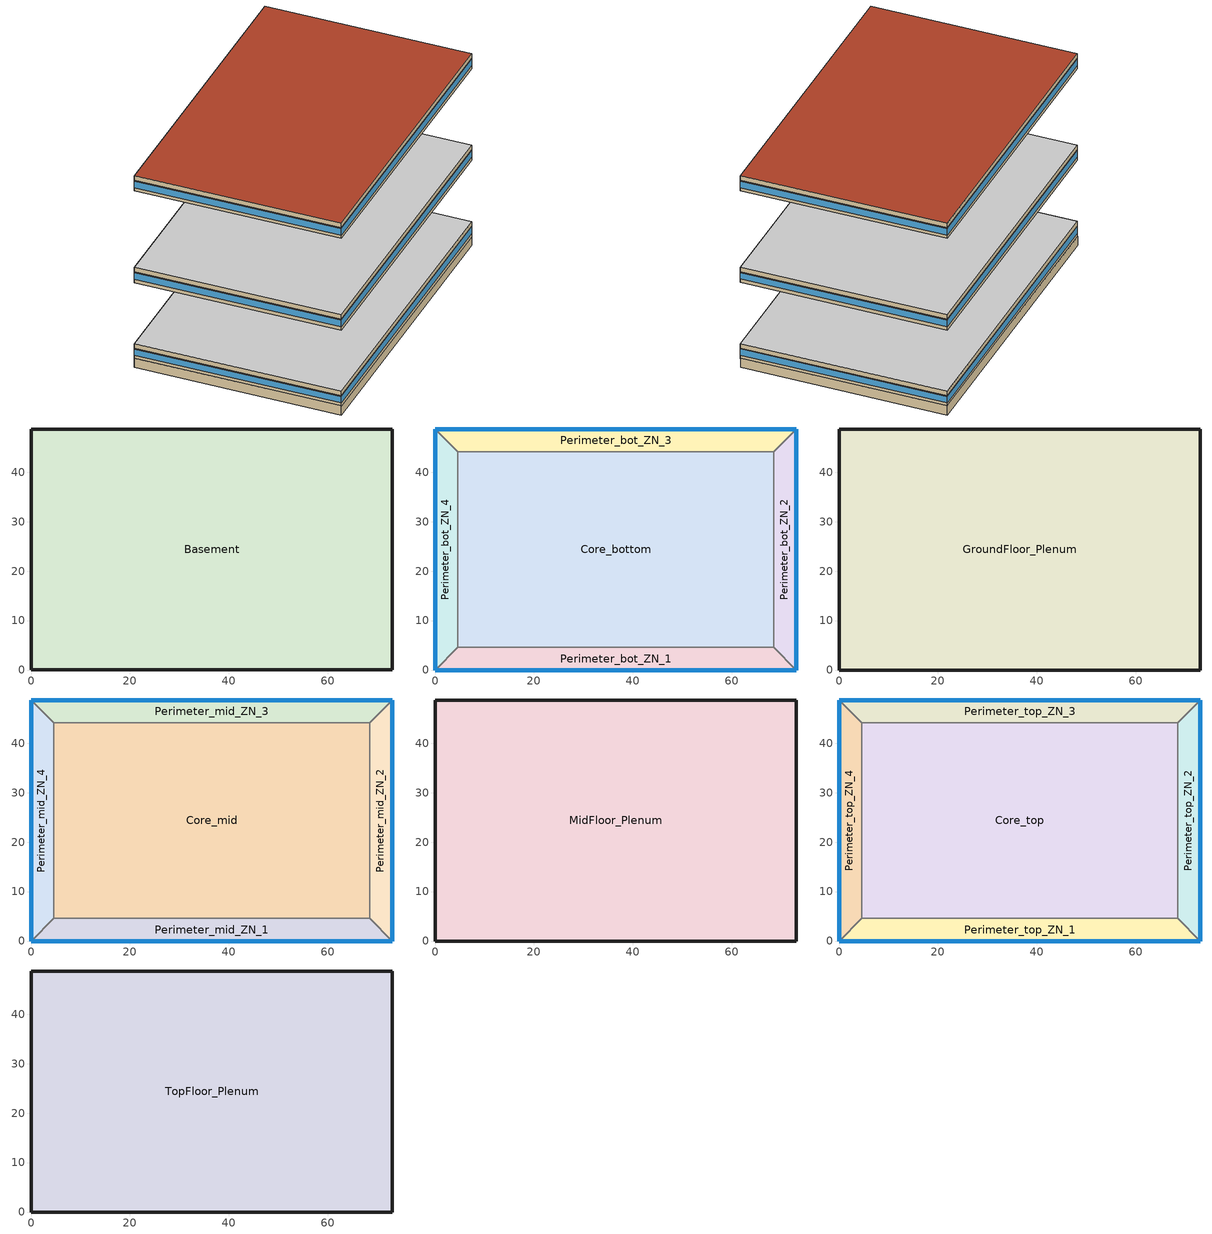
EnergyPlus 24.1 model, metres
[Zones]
Basement
 floor ground (ext-slab): 73.11,48.78 73.11,0.04 0,0.04 0,48.78 z-2.24
 wall ground (Underground Wall Non-res): 73.11,0.04 73.11,48.78 0,48.78 0,0.04 73.11,0.04 z-2.24:0.2
Core_bottom
 floor to Basement (INT-FLOOR-TOPSIDE): 68.53,44.16 68.53,4.57 4.57,4.57 4.57,44.16 z0
 wall to Perimeter_bot_ZN_2 (int-walls): 68.53,4.57 68.53,44.16 z0:2.74
 wall to Perimeter_bot_ZN_3 (int-walls): 68.53,44.16 4.57,44.16 z0:2.74
 wall to Perimeter_bot_ZN_1 (int-walls): 4.57,4.57 68.53,4.57 z0:2.74
 wall to Perimeter_bot_ZN_4 (int-walls): 4.57,44.16 4.57,4.57 z0:2.74
Perimeter_bot_ZN_1
 floor to Basement (INT-FLOOR-TOPSIDE): 68.53,4.57 73.11,0 0,0 4.57,4.57 z0
 wall outside (Spandrel panel Ext Wall): 0,0 73.11,0 z0:2.74
 wall to Perimeter_bot_ZN_2 (int-walls): 73.11,0 68.53,4.57 z0:2.74
 wall to Perimeter_bot_ZN_4 (int-walls): 4.57,4.57 0,0 z0:2.74
 window (Window Non-res Fixed): 0,0 73.11,0 z0.9:2.55
Perimeter_bot_ZN_2
 floor to Basement (INT-FLOOR-TOPSIDE): 73.11,48.74 73.11,0 68.53,4.57 68.53,44.16 z0
 wall outside (Spandrel panel Ext Wall): 73.11,0 73.11,48.74 z0:2.74
 wall to Perimeter_bot_ZN_3 (int-walls): 73.11,48.74 68.53,44.16 z0:2.74
 window (Window Non-res Fixed): 73.11,0 73.11,48.74 z0.9:2.55
Perimeter_bot_ZN_3
 floor to Basement (INT-FLOOR-TOPSIDE): 73.11,48.74 68.53,44.16 4.57,44.16 0,48.74 z0
 wall outside (Spandrel panel Ext Wall): 73.11,48.74 0,48.74 z0:2.74
 wall to Perimeter_bot_ZN_4 (int-walls): 0,48.74 4.57,44.16 z0:2.74
 window (Window Non-res Fixed): 73.11,48.74 0,48.74 z0.9:2.55
Perimeter_bot_ZN_4
 floor to Basement (INT-FLOOR-TOPSIDE): 0,48.74 4.57,44.16 4.57,4.57 0,0 z0
 wall outside (Spandrel panel Ext Wall): 0,48.74 0,0 z0:2.74
 window (Window Non-res Fixed): 0,48.74 0,0 z0.9:2.55
GroundFloor_Plenum
 floor to Perimeter_bot_ZN_1 (DropCeiling): 68.53,4.57 73.11,0 0,0 4.57,4.57 z2.74
 floor to Perimeter_bot_ZN_2 (DropCeiling): 73.11,48.74 73.11,0 68.53,4.57 68.53,44.16 z2.74
 floor to Perimeter_bot_ZN_3 (DropCeiling): 73.11,48.74 68.53,44.16 4.57,44.16 0,48.74 z2.74
 floor to Perimeter_bot_ZN_4 (DropCeiling): 0,48.74 4.57,44.16 4.57,4.57 0,0 z2.74
 floor to Core_bottom (DropCeiling): 68.53,44.16 68.53,4.57 4.57,4.57 4.57,44.16 z2.74
 wall outside (Spandrel panel Ext Wall): 73.11,0 73.11,48.74 0,48.74 0,0 73.11,0 z2.74:3.96
 ceiling adiabatic (INT-FLOOR-UNDERSIDE): 73.11,0 73.11,48.74 0,48.74 0,0 z3.96
Core_mid
 floor adiabatic (INT-FLOOR-TOPSIDE): 68.53,44.16 68.53,4.57 4.57,4.57 4.57,44.16 z19.82
 wall to Perimeter_mid_ZN_2 (int-walls): 68.53,4.57 68.53,44.16 z19.82:22.56
 wall to Perimeter_mid_ZN_3 (int-walls): 68.53,44.16 4.57,44.16 z19.82:22.56
 wall to Perimeter_mid_ZN_1 (int-walls): 4.57,4.57 68.53,4.57 z19.82:22.56
 wall to Perimeter_mid_ZN_4 (int-walls): 4.57,44.16 4.57,4.57 z19.82:22.56
Perimeter_mid_ZN_1
 floor adiabatic (INT-FLOOR-TOPSIDE): 68.53,4.57 73.11,0 0,0 4.57,4.57 z19.82
 wall outside (Spandrel panel Ext Wall): 0,0 73.11,0 z19.82:22.56
 wall to Perimeter_mid_ZN_2 (int-walls): 73.11,0 68.53,4.57 z19.82:22.56
 wall to Perimeter_mid_ZN_4 (int-walls): 4.57,4.57 0,0 z19.82:22.56
 window (Window Non-res Fixed): 0,0 73.11,0 z20.72:22.36
Perimeter_mid_ZN_2
 floor adiabatic (INT-FLOOR-TOPSIDE): 73.11,48.74 73.11,0 68.53,4.57 68.53,44.16 z19.82
 wall outside (Spandrel panel Ext Wall): 73.11,0 73.11,48.74 z19.82:22.56
 wall to Perimeter_mid_ZN_3 (int-walls): 73.11,48.74 68.53,44.16 z19.82:22.56
 window (Window Non-res Fixed): 73.11,0 73.11,48.74 z20.72:22.36
Perimeter_mid_ZN_3
 floor adiabatic (INT-FLOOR-TOPSIDE): 73.11,48.74 68.53,44.16 4.57,44.16 0,48.74 z19.82
 wall outside (Spandrel panel Ext Wall): 73.11,48.74 0,48.74 z19.82:22.56
 wall to Perimeter_mid_ZN_4 (int-walls): 0,48.74 4.57,44.16 z19.82:22.56
 window (Window Non-res Fixed): 73.11,48.74 0,48.74 z20.72:22.33
Perimeter_mid_ZN_4
 floor adiabatic (INT-FLOOR-TOPSIDE): 0,48.74 4.57,44.16 4.57,4.57 0,0 z19.82
 wall outside (Spandrel panel Ext Wall): 0,48.74 0,0 z19.82:22.56
 window (Window Non-res Fixed): 0,48.74 0,0 z20.72:22.36
MidFloor_Plenum
 floor to Perimeter_mid_ZN_1 (DropCeiling): 68.53,4.57 73.11,0 0,0 4.57,4.57 z22.56
 floor to Perimeter_mid_ZN_2 (DropCeiling): 73.11,48.74 73.11,0 68.53,4.57 68.53,44.16 z22.56
 floor to Perimeter_mid_ZN_3 (DropCeiling): 73.11,48.74 68.53,44.16 4.57,44.16 0,48.74 z22.56
 floor to Perimeter_mid_ZN_4 (DropCeiling): 0,48.74 4.57,44.16 4.57,4.57 0,0 z22.56
 floor to Core_mid (DropCeiling): 68.53,44.16 68.53,4.57 4.57,4.57 4.57,44.16 z22.56
 wall outside (Spandrel panel Ext Wall): 73.11,0 73.11,48.74 0,48.74 0,0 73.11,0 z22.56:23.78
 ceiling adiabatic (INT-FLOOR-UNDERSIDE): 73.11,0 73.11,48.74 0,48.74 0,0 z23.78
Core_top
 floor adiabatic (INT-FLOOR-TOPSIDE): 68.53,44.16 68.53,4.57 4.57,4.57 4.57,44.16 z43.6
 wall to Perimeter_top_ZN_2 (int-walls): 68.53,4.57 68.53,44.16 z43.6:46.34
 wall to Perimeter_top_ZN_3 (int-walls): 68.53,44.16 4.57,44.16 z43.6:46.34
 wall to Perimeter_top_ZN_1 (int-walls): 4.57,4.57 68.53,4.57 z43.6:46.34
 wall to Perimeter_top_ZN_4 (int-walls): 4.57,44.16 4.57,4.57 z43.6:46.34
Perimeter_top_ZN_1
 floor adiabatic (INT-FLOOR-TOPSIDE): 68.53,4.57 73.11,0 0,0 4.57,4.57 z43.6
 wall outside (Spandrel panel Ext Wall): 0,0 73.11,0 z43.6:46.34
 wall to Perimeter_top_ZN_2 (int-walls): 73.11,0 68.53,4.57 z43.6:46.34
 wall to Perimeter_top_ZN_4 (int-walls): 4.57,4.57 0,0 z43.6:46.34
 window (Window Non-res Fixed): 0,0 73.11,0 z44.46:46.11
Perimeter_top_ZN_2
 floor adiabatic (INT-FLOOR-TOPSIDE): 73.11,48.74 73.11,0 68.53,4.57 68.53,44.16 z43.6
 wall outside (Spandrel panel Ext Wall): 73.11,0 73.11,48.74 z43.6:46.34
 wall to Perimeter_top_ZN_3 (int-walls): 73.11,48.74 68.53,44.16 z43.6:46.34
 window (Window Non-res Fixed): 73.11,0 73.11,48.74 z44.46:46.11
Perimeter_top_ZN_3
 floor adiabatic (INT-FLOOR-TOPSIDE): 73.11,48.74 68.53,44.16 4.57,44.16 0,48.74 z43.6
 wall outside (Spandrel panel Ext Wall): 73.11,48.74 0,48.74 z43.6:46.34
 wall to Perimeter_top_ZN_4 (int-walls): 0,48.74 4.57,44.16 z43.6:46.34
 window (Window Non-res Fixed): 73.11,48.74 0,48.74 z44.46:46.11
Perimeter_top_ZN_4
 floor adiabatic (INT-FLOOR-TOPSIDE): 0,48.74 4.57,44.16 4.57,4.57 0,0 z43.6
 wall outside (Spandrel panel Ext Wall): 0,48.74 0,0 z43.6:46.34
 window (Window Non-res Fixed): 0,48.74 0,0 z44.46:46.11
TopFloor_Plenum
 floor to Perimeter_top_ZN_1 (DropCeiling): 68.53,4.57 73.11,0 0,0 4.57,4.57 z46.34
 floor to Perimeter_top_ZN_2 (DropCeiling): 73.11,48.74 73.11,0 68.53,4.57 68.53,44.16 z46.34
 floor to Perimeter_top_ZN_3 (DropCeiling): 73.11,48.74 68.53,44.16 4.57,44.16 0,48.74 z46.34
 floor to Perimeter_top_ZN_4 (DropCeiling): 0,48.74 4.57,44.16 4.57,4.57 0,0 z46.34
 floor to Core_top (DropCeiling): 68.53,44.16 68.53,4.57 4.57,4.57 4.57,44.16 z46.34
 wall outside (Spandrel panel Ext Wall): 73.11,0 73.11,48.74 0,48.74 0,0 73.11,0 z46.34:47.56
 roof outside (IEAD Non-res Roof): 73.11,0 73.11,48.74 0,48.74 0,0 z47.56
[Building]
Ref Bldg Large Office Pre1980_v1.3_5.0: North Axis {deg}=0; Terrain=City; Loads Convergence Tolerance Value {W}=0.04; Temperature Convergence Tolerance Value {deltaC}=0.2; Solar Distribution=FullInteriorAndExterior; Maximum Number of Warmup Days=25; Minimum Number of Warmup Days=6
[Site:Location]
USA IL-CHICAGO-OHARE: Latitude {deg}=41.77; Longitude {deg}=-87.75; Time Zone {hr}=-6; Elevation {m}=190
[SizingPeriod:DesignDay] Day of Month=21; Dry-Bulb Temperature Range Modifier Type=DefaultMultipliers; Humidity Condition Type=Wetbulb; Barometric Pressure {Pa}=99063; Rain Indicator=No; Snow Indicator=No; Daylight Saving Time Indicator=No; Solar Model Indicator=ASHRAEClearSky; Begin Environment Reset Mode=FullResetAtBeginEnvironment
Name | Month | Day Type | Maximum Dry-Bulb Temperature {C} | Daily Dry-Bulb Temperature Range {deltaC} | Wetbulb or DewPoint at Maximum Dry-Bulb {C} | Wind Speed {m/s} | Wind Direction {deg} | Sky Clearness
CHICAGO Ann Clg .4% Condns WB=>MDB | 7 | SummerDesignDay | 31.2 | 10.7 | 25.5 | 5.3 | 230 | 1
CHICAGO Ann Htg 99.6% Condns DB | 1 | WinterDesignDay | -20.6 | 0 | -20.6 | 4.9 | 270 | 0
[Site:GroundTemperature:BuildingSurface]
15, 15, 15, 15, 15, 15, 15, 15, 15, 15, 15, 15
[Material] Thermal Absorptance=0.9
Name | Roughness | Thickness {m} | Conductivity {W/m-K} | Density {kg/m3} | Specific Heat {J/kg-K} | Solar Absorptance | Visible Absorptance
1/2IN Gypsum | Smooth | 0.0127 | 0.16 | 784.9 | 830 | 0.92 | 0.92
8IN CONCRETE HW | Rough | 0.3032 | 1.311 | 2240 | 836.8 | 0.7 | 0.7
HW CONCRETE; MAT-CC05 4 HW CONCRETE | Rough | 0.1016 | 1.311 | 2240 | 836.8 | 0.7 | 0.7
IEAD NonRes Roof Insulation | MediumRough | 0.1 | 0.049 | 265 | 836.8 | 0.7 | 0.7
Metal Decking | MediumSmooth | 0.0015 | 45.006 | 7680 | 418.4 | 0.7 | 0.3
Roof Membrane | VeryRough | 0.0095 | 0.16 | 1121.29 | 1460 | 0.7 | 0.7
Std AC02 | MediumSmooth | 0.0127 | 0.057 | 288 | 1339 | 0.7 | 0.2
Std Wood 6inch | MediumSmooth | 0.15 | 0.12 | 540 | 1210 | 0.7 | 0.7
Steel Frame NonRes Wall Insulation | MediumRough | 0.0895622 | 0.049 | 265 | 836.8 | 0.7 | 0.7
Metal Siding | Smooth | 0.0015 | 44.96 | 7688.86 | 410 | 0.2 | 0.2
[Material:NoMass]
CP02 CARPET PAD: Roughness=VeryRough; Thermal Resistance {m2-K/W}=0.2165; Thermal Absorptance=0.9; Solar Absorptance=0.7; Visible Absorptance=0.8
[WindowMaterial:SimpleGlazingSystem]
NonRes Fixed Assembly Window: U-Factor {W/m2-K}=1.7; Solar Heat Gain Coefficient=0.5
[Construction]
DropCeiling: Std AC02
ext-slab: HW CONCRETE, CP02 CARPET PAD
IEAD Non-res Roof: Roof Membrane, IEAD NonRes Roof Insulation, Metal Decking
INT-FLOOR-UNDERSIDE: CP02 CARPET PAD, MAT-CC05 4 HW CONCRETE
int-walls: 1/2IN Gypsum, 1/2IN Gypsum
InteriorFurnishings: Std Wood 6inch
Spandrel panel Ext Wall: Metal Siding, Steel Frame NonRes Wall Insulation, 1/2IN Gypsum
Underground Wall Non-res: 8IN CONCRETE HW
Window Non-res Fixed: NonRes Fixed Assembly Window
INT-FLOOR-TOPSIDE: MAT-CC05 4 HW CONCRETE, CP02 CARPET PAD
[Space]
Name | Zone
Basement Space | Basement
Core_bottom Space | Core_bottom
Core_mid Space | Core_mid
Core_top Space | Core_top
GroundFloor_Plenum Space | GroundFloor_Plenum
MidFloor_Plenum Space | MidFloor_Plenum
Perimeter_bot_ZN_1 Space | Perimeter_bot_ZN_1
Perimeter_bot_ZN_2 Space | Perimeter_bot_ZN_2
Perimeter_bot_ZN_3 Space | Perimeter_bot_ZN_3
Perimeter_bot_ZN_4 Space | Perimeter_bot_ZN_4
Perimeter_mid_ZN_1 Space | Perimeter_mid_ZN_1
Perimeter_mid_ZN_2 Space | Perimeter_mid_ZN_2
Perimeter_mid_ZN_3 Space | Perimeter_mid_ZN_3
Perimeter_mid_ZN_4 Space | Perimeter_mid_ZN_4
Perimeter_top_ZN_1 Space | Perimeter_top_ZN_1
Perimeter_top_ZN_2 Space | Perimeter_top_ZN_2
Perimeter_top_ZN_3 Space | Perimeter_top_ZN_3
Perimeter_top_ZN_4 Space | Perimeter_top_ZN_4
TopFloor_Plenum Space | TopFloor_Plenum
[Zone]
Name | Multiplier | Part of Total Floor Area
Basement; Core_bottom; Core_top; Perimeter_bot_ZN_1; Perimeter_bot_ZN_2; Perimeter_bot_ZN_3; Perimeter_bot_ZN_4; Perimeter_top_ZN_1; Perimeter_top_ZN_2; Perimeter_top_ZN_3; Perimeter_top_ZN_4 | 1 | Yes
Core_mid; Perimeter_mid_ZN_1; Perimeter_mid_ZN_2; Perimeter_mid_ZN_3; Perimeter_mid_ZN_4 | 10 | Yes
GroundFloor_Plenum; TopFloor_Plenum | 1 | No
MidFloor_Plenum | 10 | No
[InternalMass] Construction=InteriorFurnishings
Name | Zone or ZoneList | Space or SpaceList | Surface Area {m2}
Basement Internal Mass | Basement | Basement Space | 7126.212
Core_bottom Internal Mass | Core_bottom | Core_bottom Space | 5064.65
Core_mid Internal Mass | Core_mid | Core_mid Space | 5064.65
Core_top Internal Mass | Core_top | Core_top Space | 5064.65
Perimeter_bot_ZN_1 Internal Mass | Perimeter_bot_ZN_1 | Perimeter_bot_ZN_1 Space | 626.8394
Perimeter_bot_ZN_2 Internal Mass | Perimeter_bot_ZN_2 | Perimeter_bot_ZN_2 Space | 403.9503
Perimeter_bot_ZN_3 Internal Mass | Perimeter_bot_ZN_3 | Perimeter_bot_ZN_3 Space | 626.8257
Perimeter_bot_ZN_4 Internal Mass | Perimeter_bot_ZN_4 | Perimeter_bot_ZN_4 Space | 403.9503
Perimeter_mid_ZN_1 Internal Mass | Perimeter_mid_ZN_1 | Perimeter_mid_ZN_1 Space | 626.8394
Perimeter_mid_ZN_2 Internal Mass | Perimeter_mid_ZN_2 | Perimeter_mid_ZN_2 Space | 403.9503
Perimeter_mid_ZN_3 Internal Mass | Perimeter_mid_ZN_3 | Perimeter_mid_ZN_3 Space | 626.8257
Perimeter_mid_ZN_4 Internal Mass | Perimeter_mid_ZN_4 | Perimeter_mid_ZN_4 Space | 403.9503
Perimeter_top_ZN_1 Internal Mass | Perimeter_top_ZN_1 | Perimeter_top_ZN_1 Space | 626.8394
Perimeter_top_ZN_2 Internal Mass | Perimeter_top_ZN_2 | Perimeter_top_ZN_2 Space | 403.9503
Perimeter_top_ZN_3 Internal Mass | Perimeter_top_ZN_3 | Perimeter_top_ZN_3 Space | 626.8257
Perimeter_top_ZN_4 Internal Mass | Perimeter_top_ZN_4 | Perimeter_top_ZN_4 Space | 403.9503
[People] Number of People Schedule=BLDG_OCC_SCH; Number of People Calculation Method=Area/Person; Fraction Radiant=0.3; Activity Level Schedule=ACTIVITY_SCH; Enable ASHRAE 55 Comfort Warnings=No; Mean Radiant Temperature Calculation Type=EnclosureAveraged; Work Efficiency Schedule=WORK_EFF_SCH; Clothing Insulation Schedule=CLOTHING_SCH; Air Velocity Schedule=AIR_VELO_SCH; Thermal Comfort Model 1 Type=FANGER
Name | Zone or ZoneList or Space or SpaceList | Floor Area per Person {m2/person}
Basement People | Basement Space | 37.16
Core_bottom People | Core_bottom Space | 18.58
Core_mid People | Core_mid Space | 18.58
Core_top People | Core_top Space | 18.58
Perimeter_bot_ZN_1 People | Perimeter_bot_ZN_1 Space | 18.58
Perimeter_bot_ZN_2 People | Perimeter_bot_ZN_2 Space | 18.58
Perimeter_bot_ZN_3 People | Perimeter_bot_ZN_3 Space | 18.58
Perimeter_bot_ZN_4 People | Perimeter_bot_ZN_4 Space | 18.58
Perimeter_mid_ZN_1 People | Perimeter_mid_ZN_1 Space | 18.58
Perimeter_mid_ZN_2 People | Perimeter_mid_ZN_2 Space | 18.58
Perimeter_mid_ZN_3 People | Perimeter_mid_ZN_3 Space | 18.58
Perimeter_mid_ZN_4 People | Perimeter_mid_ZN_4 Space | 18.58
Perimeter_top_ZN_1 People | Perimeter_top_ZN_1 Space | 18.58
Perimeter_top_ZN_2 People | Perimeter_top_ZN_2 Space | 18.58
Perimeter_top_ZN_3 People | Perimeter_top_ZN_3 Space | 18.58
Perimeter_top_ZN_4 People | Perimeter_top_ZN_4 Space | 18.58
[Lights] Schedule=BLDG_LIGHT_SCH; Design Level Calculation Method=Watts/Area; Watts per Floor Area {W/m2}=16.14; Return Air Fraction=0; Fraction Radiant=0.7; Fraction Visible=0.2; Fraction Replaceable=1; Return Air Fraction Calculated from Plenum Temperature=No
Name | Zone or ZoneList or Space or SpaceList
Basement_Lights | Basement Space
Core_bottom_Lights | Core_bottom Space
Core_mid_Lights | Core_mid Space
Core_top_Lights | Core_top Space
Perimeter_bot_ZN_1_Lights | Perimeter_bot_ZN_1 Space
Perimeter_bot_ZN_2_Lights | Perimeter_bot_ZN_2 Space
Perimeter_bot_ZN_3_Lights | Perimeter_bot_ZN_3 Space
Perimeter_bot_ZN_4_Lights | Perimeter_bot_ZN_4 Space
Perimeter_mid_ZN_1_Lights | Perimeter_mid_ZN_1 Space
Perimeter_mid_ZN_2_Lights | Perimeter_mid_ZN_2 Space
Perimeter_mid_ZN_3_Lights | Perimeter_mid_ZN_3 Space
Perimeter_mid_ZN_4_Lights | Perimeter_mid_ZN_4 Space
Perimeter_top_ZN_1_Lights | Perimeter_top_ZN_1 Space
Perimeter_top_ZN_2_Lights | Perimeter_top_ZN_2 Space
Perimeter_top_ZN_3_Lights | Perimeter_top_ZN_3 Space
Perimeter_top_ZN_4_Lights | Perimeter_top_ZN_4 Space
[ElectricEquipment] Schedule=BLDG_EQUIP_SCH; Design Level Calculation Method=Watts/Area; Watts per Floor Area {W/m2}=10.76; Fraction Latent=0; Fraction Radiant=0.5; Fraction Lost=0
Name | Zone or ZoneList or Space or SpaceList
Basement_PlugMisc_Equip | Basement Space
Core_bottom_PlugMisc_Equip | Core_bottom Space
Core_mid_PlugMisc_Equip | Core_mid Space
Core_top_PlugMisc_Equip | Core_top Space
Perimeter_bot_ZN_1_PlugMisc_Equip | Perimeter_bot_ZN_1 Space
Perimeter_bot_ZN_2_PlugMisc_Equip | Perimeter_bot_ZN_2 Space
Perimeter_bot_ZN_3_PlugMisc_Equip | Perimeter_bot_ZN_3 Space
Perimeter_bot_ZN_4_PlugMisc_Equip | Perimeter_bot_ZN_4 Space
Perimeter_mid_ZN_1_PlugMisc_Equip | Perimeter_mid_ZN_1 Space
Perimeter_mid_ZN_2_PlugMisc_Equip | Perimeter_mid_ZN_2 Space
Perimeter_mid_ZN_3_PlugMisc_Equip | Perimeter_mid_ZN_3 Space
Perimeter_mid_ZN_4_PlugMisc_Equip | Perimeter_mid_ZN_4 Space
Perimeter_top_ZN_1_PlugMisc_Equip | Perimeter_top_ZN_1 Space
Perimeter_top_ZN_2_PlugMisc_Equip | Perimeter_top_ZN_2 Space
Perimeter_top_ZN_3_PlugMisc_Equip | Perimeter_top_ZN_3 Space
Perimeter_top_ZN_4_PlugMisc_Equip | Perimeter_top_ZN_4 Space
[ZoneInfiltration:DesignFlowRate] Schedule=INFIL_QUARTER_ON_SCH; Design Flow Rate Calculation Method=AirChanges/Hour; Air Changes per Hour {1/hr}=0.5; Constant Term Coefficient=1; Temperature Term Coefficient=0; Velocity Term Coefficient=0; Velocity Squared Term Coefficient=0
Name | Zone or ZoneList or Space or SpaceList
GroundFloor_Plenum_Infiltration | GroundFloor_Plenum Space
MidFloor_Plenum_Infiltration | MidFloor_Plenum Space
Perimeter_bot_ZN_1_Infiltration | Perimeter_bot_ZN_1 Space
Perimeter_bot_ZN_2_Infiltration | Perimeter_bot_ZN_2 Space
Perimeter_bot_ZN_3_Infiltration | Perimeter_bot_ZN_3 Space
Perimeter_bot_ZN_4_Infiltration | Perimeter_bot_ZN_4 Space
Perimeter_mid_ZN_1_Infiltration | Perimeter_mid_ZN_1 Space
Perimeter_mid_ZN_2_Infiltration | Perimeter_mid_ZN_2 Space
Perimeter_mid_ZN_3_Infiltration | Perimeter_mid_ZN_3 Space
Perimeter_mid_ZN_4_Infiltration | Perimeter_mid_ZN_4 Space
Perimeter_top_ZN_1_Infiltration | Perimeter_top_ZN_1 Space
Perimeter_top_ZN_2_Infiltration | Perimeter_top_ZN_2 Space
Perimeter_top_ZN_3_Infiltration | Perimeter_top_ZN_3 Space
Perimeter_top_ZN_4_Infiltration | Perimeter_top_ZN_4 Space
TopFloor_Plenum_Infiltration | TopFloor_Plenum Space
[Exterior:Lights]
Exterior Facade Lighting: Schedule=ALWAYS_ON; Design Level {W}=61595; Control Option=AstronomicalClock
[Exterior:FuelEquipment]
Elevators: Fuel Use Type=Electricity; Schedule=BLDG_ELEVATORS; Design Level {W}=244444
[DesignSpecification:OutdoorAir] Outdoor Air Method=Sum; Outdoor Air Flow per Person {m3/s-person}=0.0125; Outdoor Air Flow per Zone Floor Area {m3/s-m2}=0; Outdoor Air Flow per Zone {m3/s}=0; Outdoor Air Flow Air Changes per Hour {1/hr}=0
SZ DSOA Basement; SZ DSOA Core_bottom; SZ DSOA Core_mid; SZ DSOA Core_top; SZ DSOA Perimeter_bot_ZN_1; SZ DSOA Perimeter_bot_ZN_2; SZ DSOA Perimeter_bot_ZN_3; SZ DSOA Perimeter_bot_ZN_4; SZ DSOA Perimeter_mid_ZN_1; SZ DSOA Perimeter_mid_ZN_2; SZ DSOA Perimeter_mid_ZN_3; SZ DSOA Perimeter_mid_ZN_4; SZ DSOA Perimeter_top_ZN_1; SZ DSOA Perimeter_top_ZN_2; SZ DSOA Perimeter_top_ZN_3; SZ DSOA Perimeter_top_ZN_4
[DesignSpecification:OutdoorAir:SpaceList]
Name | Space 1 | Space 1 Design Specification Outdoor Air Object
Basement DSOA Space List | Basement Space | SZ DSOA Basement
Core_bottom DSOA Space List | Core_bottom Space | SZ DSOA Core_bottom
Core_mid DSOA Space List | Core_mid Space | SZ DSOA Core_mid
Core_top DSOA Space List | Core_top Space | SZ DSOA Core_top
Perimeter_bot_ZN_1 DSOA Space List | Perimeter_bot_ZN_1 Space | SZ DSOA Perimeter_bot_ZN_1
Perimeter_bot_ZN_2 DSOA Space List | Perimeter_bot_ZN_2 Space | SZ DSOA Perimeter_bot_ZN_2
Perimeter_bot_ZN_3 DSOA Space List | Perimeter_bot_ZN_3 Space | SZ DSOA Perimeter_bot_ZN_3
Perimeter_bot_ZN_4 DSOA Space List | Perimeter_bot_ZN_4 Space | SZ DSOA Perimeter_bot_ZN_4
Perimeter_mid_ZN_1 DSOA Space List | Perimeter_mid_ZN_1 Space | SZ DSOA Perimeter_mid_ZN_1
Perimeter_mid_ZN_2 DSOA Space List | Perimeter_mid_ZN_2 Space | SZ DSOA Perimeter_mid_ZN_2
Perimeter_mid_ZN_3 DSOA Space List | Perimeter_mid_ZN_3 Space | SZ DSOA Perimeter_mid_ZN_3
Perimeter_mid_ZN_4 DSOA Space List | Perimeter_mid_ZN_4 Space | SZ DSOA Perimeter_mid_ZN_4
Perimeter_top_ZN_1 DSOA Space List | Perimeter_top_ZN_1 Space | SZ DSOA Perimeter_top_ZN_1
Perimeter_top_ZN_2 DSOA Space List | Perimeter_top_ZN_2 Space | SZ DSOA Perimeter_top_ZN_2
Perimeter_top_ZN_3 DSOA Space List | Perimeter_top_ZN_3 Space | SZ DSOA Perimeter_top_ZN_3
Perimeter_top_ZN_4 DSOA Space List | Perimeter_top_ZN_4 Space | SZ DSOA Perimeter_top_ZN_4
[Sizing:Zone] Zone Cooling Design Supply Air Temperature Input Method=SupplyAirTemperature; Zone Cooling Design Supply Air Temperature {C}=12.8; Zone Cooling Design Supply Air Temperature Difference {deltaC}=11.11; Zone Heating Design Supply Air Temperature Input Method=SupplyAirTemperature; Zone Heating Design Supply Air Temperature {C}=50; Zone Heating Design Supply Air Temperature Difference {deltaC}=11.11; Zone Cooling Design Supply Air Humidity Ratio {kgWater/kgDryAir}=0.0085; Zone Heating Design Supply Air Humidity Ratio {kgWater/kgDryAir}=0.008; Cooling Design Air Flow Method=DesignDay; Cooling Design Air Flow Rate {m3/s}=0; Cooling Minimum Air Flow per Zone Floor Area {m3/s-m2}=0.000762; Cooling Minimum Air Flow {m3/s}=0; Cooling Minimum Air Flow Fraction=0; Heating Design Air Flow Method=DesignDay; Heating Design Air Flow Rate {m3/s}=0; Heating Maximum Air Flow per Zone Floor Area {m3/s-m2}=0.002032; Heating Maximum Air Flow {m3/s}=0.141576; Heating Maximum Air Flow Fraction=0.3; Account for Dedicated Outdoor Air System=No; Zone Load Sizing Method=Sensible Load Only No Latent Load; Zone Latent Cooling Design Supply Air Humidity Ratio Input Method=HumidityRatioDifference; Zone Cooling Design Supply Air Humidity Ratio Difference {kgWater/kgDryAir}=0.005; Zone Latent Heating Design Supply Air Humidity Ratio Input Method=HumidityRatioDifference; Zone Humidification Design Supply Air Humidity Ratio Difference {kgWater/kgDryAir}=0.005
Name | Design Specification Outdoor Air Object
Basement | Basement DSOA Space List
Core_bottom | Core_bottom DSOA Space List
Core_mid | Core_mid DSOA Space List
Core_top | Core_top DSOA Space List
Perimeter_bot_ZN_1 | Perimeter_bot_ZN_1 DSOA Space List
Perimeter_bot_ZN_2 | Perimeter_bot_ZN_2 DSOA Space List
Perimeter_bot_ZN_3 | Perimeter_bot_ZN_3 DSOA Space List
Perimeter_bot_ZN_4 | Perimeter_bot_ZN_4 DSOA Space List
Perimeter_mid_ZN_1 | Perimeter_mid_ZN_1 DSOA Space List
Perimeter_mid_ZN_2 | Perimeter_mid_ZN_2 DSOA Space List
Perimeter_mid_ZN_3 | Perimeter_mid_ZN_3 DSOA Space List
Perimeter_mid_ZN_4 | Perimeter_mid_ZN_4 DSOA Space List
Perimeter_top_ZN_1 | Perimeter_top_ZN_1 DSOA Space List
Perimeter_top_ZN_2 | Perimeter_top_ZN_2 DSOA Space List
Perimeter_top_ZN_3 | Perimeter_top_ZN_3 DSOA Space List
Perimeter_top_ZN_4 | Perimeter_top_ZN_4 DSOA Space List
[Sizing:System]
Multicirculating VAV: Type of Load to Size On=VentilationRequirement; Design Outdoor Air Flow Rate {m3/s}=Autosize; Central Heating Maximum System Air Flow Ratio=Autosize; Preheat Design Temperature {C}=7; Preheat Design Humidity Ratio {kgWater/kgDryAir}=0.008; Precool Design Temperature {C}=12.8; Precool Design Humidity Ratio {kgWater/kgDryAir}=0.008; Central Cooling Design Supply Air Temperature {C}=12.8; Central Heating Design Supply Air Temperature {C}=16.7; Type of Zone Sum to Use=NonCoincident; 100% Outdoor Air in Cooling=Yes; 100% Outdoor Air in Heating=Yes; Central Cooling Design Supply Air Humidity Ratio {kgWater/kgDryAir}=0.0085; Central Heating Design Supply Air Humidity Ratio {kgWater/kgDryAir}=0.008; Cooling Supply Air Flow Rate Method=DesignDay; Cooling Supply Air Flow Rate {m3/s}=0; Cooling Supply Air Flow Rate Per Floor Area {m3/s-m2}=0.00996765; Cooling Fraction of Autosized Cooling Supply Air Flow Rate=1; Cooling Supply Air Flow Rate Per Unit Cooling Capacity {m3/s-W}=3.94755e-05; Heating Supply Air Flow Rate Method=DesignDay; Heating Supply Air Flow Rate {m3/s}=0; Heating Supply Air Flow Rate Per Floor Area {m3/s-m2}=0.00996765; Heating Fraction of Autosized Heating Supply Air Flow Rate=1; Heating Fraction of Autosized Cooling Supply Air Flow Rate=1; Heating Supply Air Flow Rate Per Unit Heating Capacity {m3/s-W}=3.15882e-05; System Outdoor Air Method=ZoneSum; Zone Maximum Outdoor Air Fraction=1; Cooling Design Capacity Method=CoolingDesignCapacity; Cooling Design Capacity {W}=Autosize; Cooling Design Capacity Per Floor Area {W/m2}=234.7; Fraction of Autosized Cooling Design Capacity=1; Heating Design Capacity Method=HeatingDesignCapacity; Heating Design Capacity {W}=Autosize; Heating Design Capacity Per Floor Area {W/m2}=157; Fraction of Autosized Heating Design Capacity=1; Central Cooling Capacity Control Method=VAV; Occupant Diversity=Autosize
[Sizing:Plant]
CHW Loop: Loop Type=Cooling; Design Loop Exit Temperature {C}=7; Loop Design Temperature Difference {deltaC}=11; Sizing Option=NonCoincident; Zone Timesteps in Averaging Window=1; Coincident Sizing Factor Mode=None
[ZoneControl:Thermostat] Temperature Difference Between Cutout And Setpoint {deltaC}=0
Name | Zone or ZoneList | Control Type Schedule | Control 1
Basement Thermostat | Basement | Basement Thermostat Schedule | Basement DualSPSched
Core_bottom Thermostat | Core_bottom | Core_bottom Thermostat Schedule | Core_bottom DualSPSched
Core_mid Thermostat | Core_mid | Core_mid Thermostat Schedule | Core_mid DualSPSched
Core_top Thermostat | Core_top | Core_top Thermostat Schedule | Core_top DualSPSched
Perimeter_bot_ZN_1 Thermostat | Perimeter_bot_ZN_1 | Perimeter_bot_ZN_1 Thermostat Schedule | Perimeter_bot_ZN_1 DualSPSched
Perimeter_bot_ZN_2 Thermostat | Perimeter_bot_ZN_2 | Perimeter_bot_ZN_2 Thermostat Schedule | Perimeter_bot_ZN_2 DualSPSched
Perimeter_bot_ZN_3 Thermostat | Perimeter_bot_ZN_3 | Perimeter_bot_ZN_3 Thermostat Schedule | Perimeter_bot_ZN_3 DualSPSched
Perimeter_bot_ZN_4 Thermostat | Perimeter_bot_ZN_4 | Perimeter_bot_ZN_4 Thermostat Schedule | Perimeter_bot_ZN_4 DualSPSched
Perimeter_mid_ZN_1 Thermostat | Perimeter_mid_ZN_1 | Perimeter_mid_ZN_1 Thermostat Schedule | Perimeter_mid_ZN_1 DualSPSched
Perimeter_mid_ZN_2 Thermostat | Perimeter_mid_ZN_2 | Perimeter_mid_ZN_2 Thermostat Schedule | Perimeter_mid_ZN_2 DualSPSched
Perimeter_mid_ZN_3 Thermostat | Perimeter_mid_ZN_3 | Perimeter_mid_ZN_3 Thermostat Schedule | Perimeter_mid_ZN_3 DualSPSched
Perimeter_mid_ZN_4 Thermostat | Perimeter_mid_ZN_4 | Perimeter_mid_ZN_4 Thermostat Schedule | Perimeter_mid_ZN_4 DualSPSched
Perimeter_top_ZN_1 Thermostat | Perimeter_top_ZN_1 | Perimeter_top_ZN_1 Thermostat Schedule | Perimeter_top_ZN_1 DualSPSched
Perimeter_top_ZN_2 Thermostat | Perimeter_top_ZN_2 | Perimeter_top_ZN_2 Thermostat Schedule | Perimeter_top_ZN_2 DualSPSched
Perimeter_top_ZN_3 Thermostat | Perimeter_top_ZN_3 | Perimeter_top_ZN_3 Thermostat Schedule | Perimeter_top_ZN_3 DualSPSched
Perimeter_top_ZN_4 Thermostat | Perimeter_top_ZN_4 | Perimeter_top_ZN_4 Thermostat Schedule | Perimeter_top_ZN_4 DualSPSched
[ThermostatSetpoint:DualSetpoint] Heating Setpoint Temperature Schedule=HTGSETP_SCH; Cooling Setpoint Temperature Schedule=CLGSETP_SCH
Basement DualSPSched; Core_bottom DualSPSched; Core_mid DualSPSched; Core_top DualSPSched; Perimeter_bot_ZN_1 DualSPSched; Perimeter_bot_ZN_2 DualSPSched; Perimeter_bot_ZN_3 DualSPSched; Perimeter_bot_ZN_4 DualSPSched; Perimeter_mid_ZN_1 DualSPSched; Perimeter_mid_ZN_2 DualSPSched; Perimeter_mid_ZN_3 DualSPSched; Perimeter_mid_ZN_4 DualSPSched; Perimeter_top_ZN_1 DualSPSched; Perimeter_top_ZN_2 DualSPSched; Perimeter_top_ZN_3 DualSPSched; Perimeter_top_ZN_4 DualSPSched
[ZoneHVAC:IdealLoadsAirSystem] Maximum Heating Supply Air Temperature {C}=50; Minimum Cooling Supply Air Temperature {C}=13; Maximum Heating Supply Air Humidity Ratio {kgWater/kgDryAir}=0.0156; Minimum Cooling Supply Air Humidity Ratio {kgWater/kgDryAir}=0.0077; Heating Limit=NoLimit; Cooling Limit=NoLimit; Dehumidification Control Type=ConstantSensibleHeatRatio; Cooling Sensible Heat Ratio=0.7; Humidification Control Type=None; Demand Controlled Ventilation Type=None; Outdoor Air Economizer Type=NoEconomizer; Heat Recovery Type=None; Sensible Heat Recovery Effectiveness=0.7; Latent Heat Recovery Effectiveness=0.65
Name | Availability Schedule
Basement | Always On Discrete
Core_bottom; Core_mid; Core_top; Perimeter_bot_ZN_1; Perimeter_bot_ZN_2; Perimeter_bot_ZN_3; Perimeter_bot_ZN_4; Perimeter_mid_ZN_1; Perimeter_mid_ZN_2; Perimeter_mid_ZN_3; Perimeter_mid_ZN_4; Perimeter_top_ZN_1; Perimeter_top_ZN_2; Perimeter_top_ZN_3; Perimeter_top_ZN_4
[Schedule:Compact]
BLDG_LIGHT_SCH: Through: 12/31, For: Weekdays, Until: 05:00, 0.05, Until: 07:00, 0.1, Until: 08:00, 0.3, Until: 17:00, 0.9, Until: 18:00, 0.7, Until: 20:00, 0.5, Until: 22:00, 0.3, Until: 23:00, 0.1, Until: 24:00, 0.05, For: Saturday, Until: 06:00, 0.05, Until: 08:00, 0.1, Until: 14:00, 0.5, Until: 17:00, 0.15, Until: 24:00, 0.05, For: SummerDesignDay, Until: 24:00, 1, For: WinterDesignDay, Until: 24:00, 0, For: AllOtherDays, Until: 24:00, 0.05
BLDG_OCC_SCH: Through: 12/31, For: SummerDesignDay, Until: 06:00, 0, Until: 22:00, 1, Until: 24:00, 0.05, For: Weekdays, Until: 06:00, 0, Until: 07:00, 0.1, Until: 08:00, 0.2, Until: 12:00, 0.95, Until: 13:00, 0.5, Until: 17:00, 0.95, Until: 18:00, 0.7, Until: 20:00, 0.4, Until: 22:00, 0.1, Until: 24:00, 0.05, For: Saturday, Until: 06:00, 0, Until: 08:00, 0.1, Until: 14:00, 0.5, Until: 17:00, 0.1, Until: 24:00, 0, For: AllOtherDays, Until: 24:00, 0
ACTIVITY_SCH: Through: 12/31, For: AllDays, Until: 24:00, 120
WORK_EFF_SCH: Through: 12/31, For: AllDays, Until: 24:00, 0
CLOTHING_SCH: Through: 04/30, For: AllDays, Until: 24:00, 1, Through: 09/30, For: AllDays, Until: 24:00, 0.5, Through: 12/31, For: AllDays, Until: 24:00, 1
AIR_VELO_SCH: Through: 12/31, For: AllDays, Until: 24:00, 0.2
BLDG_EQUIP_SCH: Through: 12/31, For: Weekdays, Until: 08:00, 0.4, Until: 12:00, 0.9, Until: 13:00, 0.8, Until: 17:00, 0.9, Until: 18:00, 0.8, Until: 20:00, 0.6, Until: 22:00, 0.5, Until: 24:00, 0.4, For: Saturday, Until: 06:00, 0.3, Until: 08:00, 0.4, Until: 14:00, 0.5, Until: 17:00, 0.35, Until: 24:00, 0.3, For: SummerDesignDay, Until: 24:00, 1, For: WinterDesignDay, Until: 24:00, 0, For: AllOtherDays, Until: 24:00, 0.3
Basement Thermostat Schedule; Core_bottom Thermostat Schedule; Core_mid Thermostat Schedule; Core_top Thermostat Schedule; Perimeter_bot_ZN_1 Thermostat Schedule; Perimeter_bot_ZN_2 Thermostat Schedule; Perimeter_bot_ZN_3 Thermostat Schedule; Perimeter_bot_ZN_4 Thermostat Schedule; Perimeter_mid_ZN_1 Thermostat Schedule; Perimeter_mid_ZN_2 Thermostat Schedule; Perimeter_mid_ZN_3 Thermostat Schedule; Perimeter_mid_ZN_4 Thermostat Schedule; Perimeter_top_ZN_1 Thermostat Schedule; Perimeter_top_ZN_2 Thermostat Schedule; Perimeter_top_ZN_3 Thermostat Schedule; Perimeter_top_ZN_4 Thermostat Schedule: Through: 12/31, For: AllDays, Until: 24:00, 4
HTGSETP_SCH: Through: 12/31, For: Weekdays, Until: 06:00, 15.6, Until: 22:00, 21, Until: 24:00, 15.6, For SummerDesignDay, Until: 24:00, 15.6, For: Saturday, Until: 06:00, 15.6, Until: 18:00, 21, Until: 24:00, 15.6, For: WinterDesignDay, Until: 24:00, 21, For: AllOtherDays, Until: 24:00, 15.6
CLGSETP_SCH: Through: 12/31, For: Weekdays SummerDesignDay, Until: 06:00, 26.7, Until: 22:00, 24, Until: 24:00, 26.7, For: Saturday, Until: 06:00, 26.7, Until: 18:00, 24, Until: 24:00, 26.7, For WinterDesignDay, Until: 24:00, 26.7, For: AllOtherDays, Until: 24:00, 26.7
ALWAYS_ON: Through: 12/31, For: AllDays, Until: 24:00, 1
BLDG_ELEVATORS: Through: 12/31, For: AllDays, Until: 04:00, 0.05, Until: 05:00, 0.1, Until: 06:00, 0.2, Until: 07:00, 0.4, Until: 09:00, 0.5, Until: 10:00, 0.35, Until: 16:00, 0.15, Until: 17:00, 0.35, Until: 19:00, 0.5, Until: 21:00, 0.4, Until: 22:00, 0.3, Until: 23:00, 0.2, Until: 24:00, 0.1
INFIL_QUARTER_ON_SCH: Through: 12/31, For: Weekdays SummerDesignDay, Until: 06:00, 1, Until: 22:00, 0.25, Until: 24:00, 1, For: Saturday WinterDesignDay, Until: 06:00, 1, Until: 18:00, 0.25, Until: 24:00, 1, For: Sunday Holidays AllOtherDays, Until: 24:00, 1
[Schedule:Constant]
Always On Discrete: Hourly Value=1
